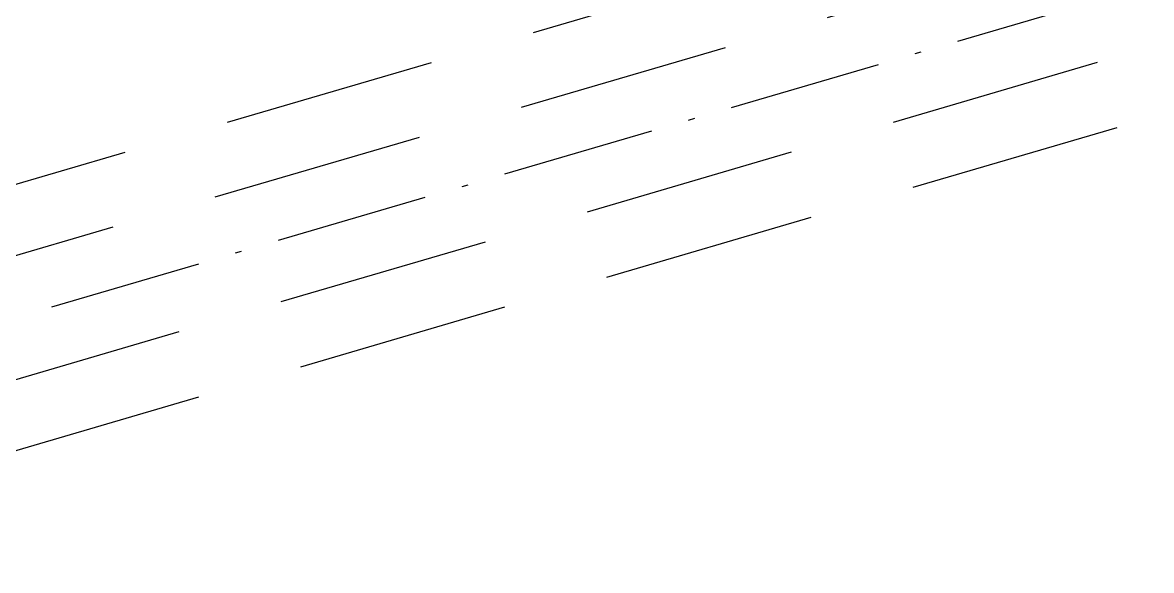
# Model space of a CAD drawing. Header units: metres. Extents: x 563124 to 573994, y 2062953 to 2068466.
# Drawn here: x 568662.2 to 568728.5, y 2065798 to 2065830.2 of the extents above; entities that cross this region are included whole.
import ezdxf

# ---------------------------------------------------------------- set-up
doc = ezdxf.new("R2010")
doc.units = ezdxf.units.M
doc.linetypes.add('ACAD_ISO10W100', pattern=[18.5, 12, -3, 0.5, -3])
doc.linetypes.add('HIDDEN', pattern=[0.375, 0.25, -0.125])
for name, color, linetype in [('LogDg phu', 7, 'CONTINUOUS'), ('TimDg', 222, 'CONTINUOUS'), ('ViaHeSphu', 32, 'CONTINUOUS')]:
    doc.layers.add(name, color=color, linetype=linetype)

msp = doc.modelspace()

# ---------------------------------------------------------------- linework, layer by layer
at = {"layer": 'LogDg phu', "linetype": 'HIDDEN', "ltscale": 50}
msp.add_lwpolyline([(568591.597, 2065804.206, 0.411844), (568601.506, 2065798.84), (568793.597, 2065855.121, 0.431462), (568798.88, 2065865.492), (568769.497, 2065947.632, 0.425903), (568758.973, 2065952.357), (568753.006, 2065949.95, -0.022858), (568734.812, 2065943.564), (568572.613, 2065894.832, 0.414577), (568567.256, 2065884.859), (568591.597, 2065804.206)], format="xyb", dxfattribs=at)
msp.add_lwpolyline([(568814.217, 2065813.712, -0.072993), (568813.932, 2065815.136), (568813.426, 2065824.829), (568806.64, 2065843.799, 0.397173), (568796.858, 2065848.782), (568725.32, 2065827.822), (568603.653, 2065792.175, 0.416587), (568598.243, 2065782.186), (568610.029, 2065743.133), (568627.959, 2065683.724, 0.413247), (568637.904, 2065678.369), (568689.046, 2065693.62), (568828.681, 2065735.259, 0.430041), (568838.518, 2065754.686), (568833.636, 2065768.335), (568827.847, 2065776.227, -0.07245), (568827.171, 2065777.5)], format="xyb", close=True, dxfattribs=at)
at = {"layer": 'TimDg', "linetype": 'ACAD_ISO10W100', "ltscale": 0.75}
msp.add_lwpolyline([(569408.662, 2066103.84), (569093.307, 2065942.912, -0.046747), (569058.632, 2065929.125), (568564.179, 2065784.257), (568255.903, 2065693.937)], format="xyb", dxfattribs=at)
at = {"layer": 'ViaHeSphu', "linetype": 'HIDDEN', "ltscale": 50}
msp.add_lwpolyline([(568764.157, 2065944.747), (568792.936, 2065864.296), (568789.822, 2065858.183), (568722.151, 2065838.356), (568603.291, 2065803.532), (568597.048, 2065806.913), (568573.289, 2065885.638), (568576.633, 2065891.863), (568735.963, 2065939.733, 0.022858), (568754.502, 2065946.241), (568757.835, 2065947.585), (568764.157, 2065944.747)], format="xyb", dxfattribs=at)
msp.add_lwpolyline([(568687.76, 2065697.932), (568829.865, 2065740.308), (568834.216, 2065748.9), (568801.365, 2065840.733), (568794.883, 2065844.035), (568726.472, 2065823.991), (568607.625, 2065789.171), (568604.271, 2065782.978), (568615.963, 2065744.239), (568633.268, 2065686.9), (568639.504, 2065683.542), (568685.818, 2065697.353), (568758.08, 2065718.902)], dxfattribs=at)

doc.saveas('drawing.dxf')
